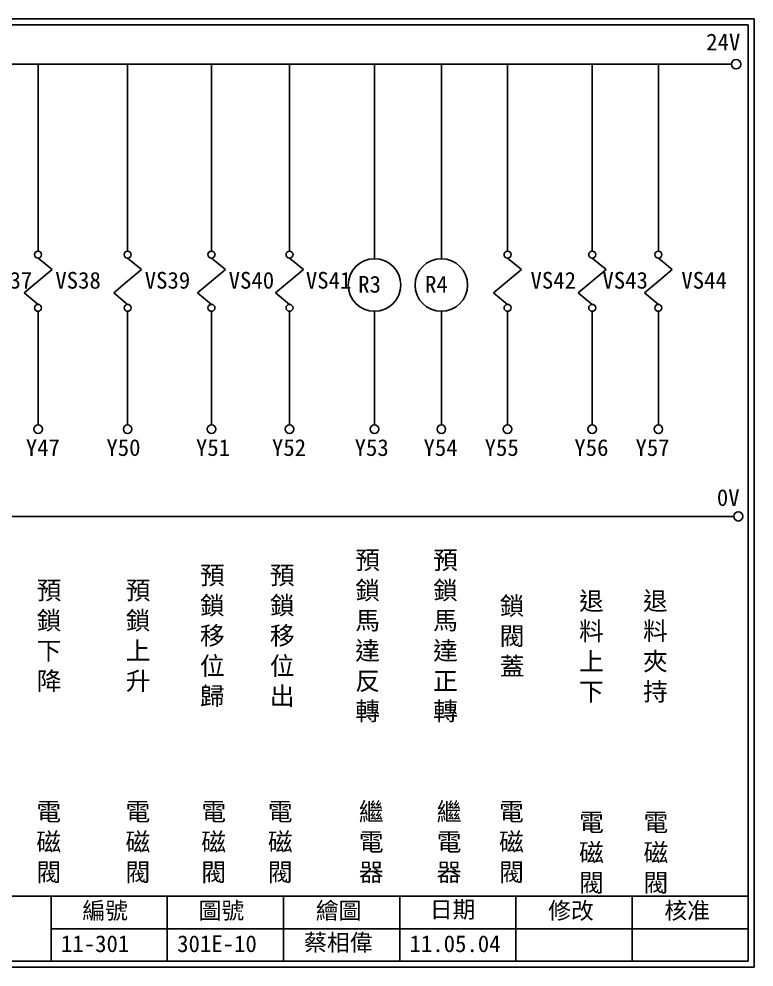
# Model space of a CAD drawing. Extents: x 926 to 1213, y 3 to 207.
# Drawn here: x 1054.6 to 1212.7, y 3 to 207 of the extents above; entities that cross this region are included whole.
import ezdxf

# ---------------------------------------------------------------- set-up
doc = ezdxf.new("R2010")
doc.units = 0
doc.layers.get('0').update_dxf_attribs({"linetype": 'CONTINUOUS'})
doc.layers.add('圖框層', color=7, linetype='CONTINUOUS')
doc.layers.add('標尺寸層', color=3, linetype='CONTINUOUS')
doc.styles.add('CNS', font='romanc.shx', dxfattribs={"bigfont": 'chineset.shx'})
doc.styles.add('STSL', font='KAIU.TTF')

msp = doc.modelspace()

# ---------------------------------------------------------------- linework, layer by layer
for centre in [(1208.88, 197.22), (1209.36, 99.96)]:
    msp.add_circle(centre, 1)
at = {"layer": '圖框層', "color": 7}
for p, q in [((1212.74, 206.97), (925.74, 206.97)), ((1212.74, 3), (1212.74, 206.97)), ((1211.49, 205.72), (926.99, 205.72)), ((1211.49, 4.25), (1211.49, 205.72)), ((926.99, 18.25), (1211.49, 18.25)), ((1061.49, 4.25), (1061.49, 18.25)), ((1086.49, 4.25), (1086.49, 18.25)), ((1111.49, 4.25), (1111.49, 18.25)), ((1136.49, 4.25), (1136.49, 18.25)), ((1161.49, 4.25), (1161.49, 18.25)), ((1186.49, 4.25), (1186.49, 18.25)), ((1061.49, 11.25), (1211.49, 11.25)), ((926.99, 4.25), (1211.49, 4.25)), ((925.74, 3), (1212.74, 3))]:
    msp.add_line(p, q, dxfattribs=at)
at = {"layer": '標尺寸層', "color": 7}
for p, q in [((930.28, 197.22), (1207.88, 197.22)), ((1058.69, 197.22), (1058.69, 157.03)), ((1077.95, 197.22), (1077.95, 157.03)), ((1095.99, 197.22), (1095.99, 157.03)), ((1112.79, 197.22), (1112.79, 157.03)), ((1131.07, 197.22), (1131.07, 155.39)), ((1145.46, 197.22), (1145.46, 155.39)), ((1159.7, 197.22), (1159.7, 157.03)), ((1177.92, 197.22), (1177.92, 157.03)), ((1192.16, 197.22), (1192.16, 157.03)), ((1058.69, 155.53), (1061.69, 153.04)), ((1077.95, 155.53), (1080.96, 153.04)), ((1095.99, 155.53), (1098.99, 153.04)), ((1112.79, 155.53), (1115.79, 153.04)), ((1159.7, 155.53), (1162.7, 153.04)), ((1177.92, 155.53), (1180.92, 153.04)), ((1192.16, 155.53), (1195.16, 153.04)), ((1058.69, 150.55), (1061.69, 153.04)), ((1077.95, 150.55), (1080.96, 153.04)), ((1095.99, 150.55), (1098.99, 153.04)), ((1112.79, 150.55), (1115.79, 153.04)), ((1159.7, 150.55), (1162.7, 153.04)), ((1177.92, 150.55), (1180.92, 153.04)), ((1192.16, 150.55), (1195.16, 153.04)), ((1058.69, 150.55), (1055.69, 148.06)), ((1077.95, 150.55), (1074.95, 148.06)), ((1095.99, 150.55), (1092.99, 148.06)), ((1112.79, 150.55), (1109.78, 148.06)), ((1159.7, 150.55), (1156.7, 148.06)), ((1177.92, 150.55), (1174.91, 148.06)), ((1192.16, 150.55), (1189.16, 148.06)), ((1058.69, 145.57), (1055.69, 148.06)), ((1077.95, 145.57), (1074.95, 148.06)), ((1095.99, 145.57), (1092.99, 148.06)), ((1112.79, 145.57), (1109.78, 148.06)), ((1159.7, 145.57), (1156.7, 148.06)), ((1177.92, 145.57), (1174.91, 148.06)), ((1192.16, 145.57), (1189.16, 148.06)), ((1058.69, 144.07), (1058.69, 119.62)), ((1077.95, 144.07), (1077.95, 119.62)), ((1095.99, 144.07), (1095.99, 119.62)), ((1112.79, 144.07), (1112.79, 119.62)), ((1131.07, 144.07), (1131.07, 119.62)), ((1145.46, 144.07), (1145.46, 119.62)), ((1159.7, 144.07), (1159.7, 119.62)), ((1177.92, 144.07), (1177.92, 119.62)), ((1192.16, 144.07), (1192.16, 119.62)), ((930.49, 99.96), (1208.36, 99.96))]:
    msp.add_line(p, q, dxfattribs=at)
for centre, radius in [((1058.69, 156.28), 0.751), ((1077.95, 156.28), 0.751), ((1095.99, 156.28), 0.751), ((1112.79, 156.28), 0.751), ((1131.07, 149.73), 5.66), ((1145.46, 149.73), 5.66), ((1159.7, 156.28), 0.751), ((1177.92, 156.28), 0.751), ((1192.16, 156.28), 0.751), ((1058.69, 144.82), 0.751), ((1077.95, 144.82), 0.751), ((1095.99, 144.82), 0.751), ((1112.79, 144.82), 0.751), ((1159.7, 144.82), 0.751), ((1177.92, 144.82), 0.751), ((1192.16, 144.82), 0.751), ((1058.69, 118.7), 0.92), ((1077.95, 118.7), 0.92), ((1095.99, 118.7), 0.92), ((1112.79, 118.7), 0.92), ((1131.07, 118.7), 0.92), ((1145.46, 118.7), 0.92), ((1159.7, 118.7), 0.92), ((1177.92, 118.7), 0.92), ((1192.16, 118.7), 0.92)]:
    msp.add_circle(centre, radius, dxfattribs=at)

# ---------------------------------------------------------------- texts
at = {"layer": '圖框層', "color": 4, "style": 'STSL'}
for s, p in [('24V', (1202.44, 200.22)), ('VS37', (1047.63, 148.95)), ('VS38', (1062.39, 148.95)), ('VS39', (1081.63, 148.95)), ('VS40', (1099.69, 148.95)), ('VS41', (1116.3, 148.95)), ('R3', (1127.56, 148.09)), ('R4', (1141.95, 148.09)), ('VS42', (1164.64, 148.95)), ('VS43', (1180.11, 148.95)), ('VS44', (1197.1, 148.95)), ('Y47', (1056.04, 112.96)), ('Y50', (1073.38, 112.96)), ('Y51', (1092.65, 112.96)), ('Y52', (1109, 112.96)), ('Y53', (1126.79, 112.96)), ('Y54', (1141.62, 112.96)), ('Y55', (1154.77, 112.96)), ('Y56', (1174.07, 112.96)), ('Y57', (1187.23, 112.96)), ('0V', (1204.74, 102.2)), ('編號', (1068.21, 13.34)), ('圖號', (1093.21, 13.34)), ('繪圖', (1118.44, 13.34)), ('日期', (1142.96, 13.59)), ('修改', (1168.44, 13.34)), ('核准', (1193.44, 13.34)), ('蔡相偉', (1115.93, 6.47)), ('11-301', (1063.61, 6.22)), ('301E-10', (1088.61, 6.22)), ('11.05.04', (1138.61, 6.22))]:
    msp.add_text(s, height=3.6, dxfattribs=at).set_placement(p)
at = {"layer": '標尺寸層', "color": 7, "char_height": 3.9, "width": 2.8481, "attachment_point": 5, "style": 'CNS'}
for s, insert in [('{\\fDFKai-SB|b0|i0|c136|p65;預鎖馬達反轉}', (1129.59, 74.09)), ('{\\fDFKai-SB|b0|i0|c136|p65;預鎖馬達正轉}', (1146.35, 74.09)), ('{\\fDFKai-SB|b0|i0|c136|p65;預鎖移位歸}', (1096.17, 74.09)), ('{\\fDFKai-SB|b0|i0|c136|p65;預鎖移位出}', (1111.22, 74.09)), ('{\\fDFKai-SB|b0|i0|c136|p65;預鎖下降}', (1061.03, 74.09)), ('{\\fDFKai-SB|b0|i0|c136|p65;預鎖上升}', (1080.2, 74.09)), ('{\\fDFKai-SB|b0|i0|c136|p65;退料上下}', (1177.76, 71.8)), ('{\\fDFKai-SB|b0|i0|c136|p65;退料夾持}', (1191.52, 71.8)), ('{\\fDFKai-SB|b0|i0|c136|p65;鎖閥蓋}', (1160.66, 74.09)), ('{\\fDFKai-SB|b0|i0|c136|p65;繼電器}', (1130.37, 29.71)), ('{\\fDFKai-SB|b0|i0|c136|p65;繼電器}', (1147.12, 29.71)), ('{\\fDFKai-SB|b0|i0|c136|p65;電磁閥}', (1060.98, 29.71)), ('{\\fDFKai-SB|b0|i0|c136|p65;電磁閥}', (1080.16, 29.71)), ('{\\fDFKai-SB|b0|i0|c136|p65;電磁閥}', (1096.47, 29.71)), ('{\\fDFKai-SB|b0|i0|c136|p65;電磁閥}', (1110.79, 29.71)), ('{\\fDFKai-SB|b0|i0|c136|p65;電磁閥}', (1160.55, 29.71)), ('{\\fDFKai-SB|b0|i0|c136|p65;電磁閥}', (1177.76, 27.42)), ('{\\fDFKai-SB|b0|i0|c136|p65;電磁閥}', (1191.62, 27.42))]:
    msp.add_mtext(s, dxfattribs=dict(at, insert=insert))

doc.saveas('drawing.dxf')
